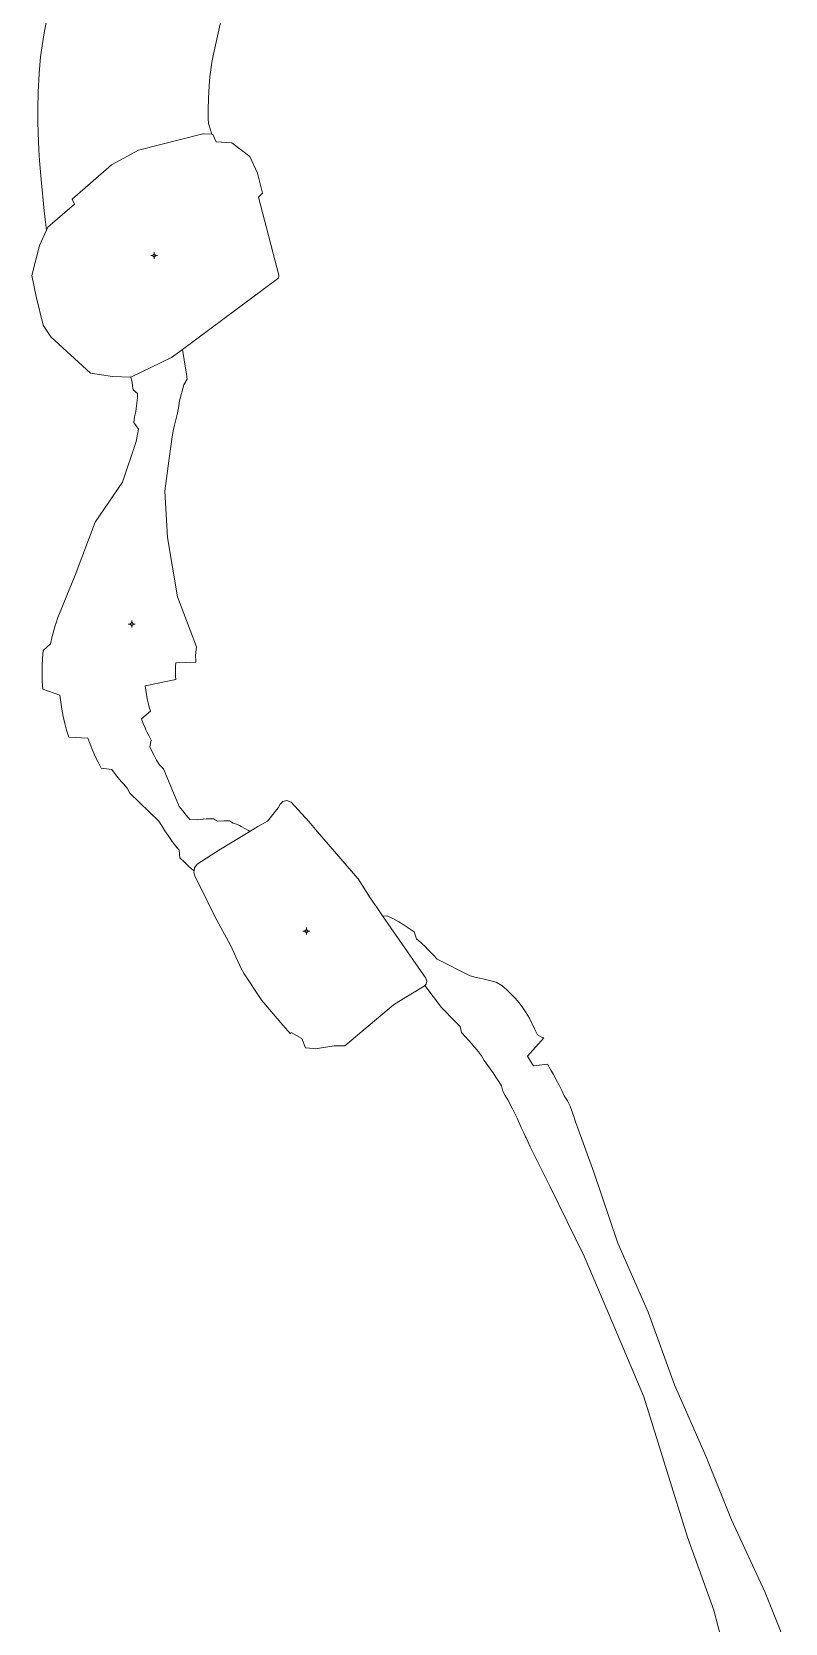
# Model space of a CAD drawing. Header units: metres. Extents: x 544975 to 548996, y 1840763 to 1844365.
# Drawn here: x 545491 to 545761, y 1843225 to 1843795 of the extents above; entities that cross this region are included whole.
import ezdxf

# ---------------------------------------------------------------- set-up
doc = ezdxf.new("R2010")
doc.units = ezdxf.units.M
doc.header["$MEASUREMENT"] = 0
doc.layers.add('Level 11', color=7, linetype='Continuous', lineweight=0)
doc.layers.add('Level 30', color=7, linetype='Continuous', lineweight=0)

# ---------------------------------------------------------------- blocks, each defined once
blk = doc.blocks.new('CENTRD_12')
at = {"layer": 'Level 11', "linetype": 'Continuous', "lineweight": 0}
h = blk.add_hatch(color=7, dxfattribs=at)
edge = h.paths.add_edge_path()
edge.add_arc((0, 0), 1.5, 0, 360)
at = {"layer": 'Level 11', "color": 7, "linetype": 'Continuous', "lineweight": 0}
for p, q in [((-6.3, 0), (-12.5, 0)), ((0, 6.2), (-6.3, 0)), ((-6.3, 0), (0, -6.3)), ((0, 12.5), (0, 6.2)), ((6.2, 0), (0, 6.2)), ((0, -6.3), (6.2, 0)), ((12.5, 0), (6.2, 0)), ((0, -6.3), (0, -12.5))]:
    blk.add_line(p, q, dxfattribs=at)
blk = doc.blocks.new('CENTRD_6')
at = {"layer": 'Level 11', "linetype": 'Continuous', "lineweight": 0}
h = blk.add_hatch(color=7, dxfattribs=at)
edge = h.paths.add_edge_path()
edge.add_arc((0, 0), 1.5, 0, 360)
at = {"layer": 'Level 11', "color": 7, "linetype": 'Continuous', "lineweight": 0}
for p, q in [((-6.25, 0), (-12.5, 0)), ((0, 6.25), (-6.25, 0)), ((-6.25, 0), (0, -6.25)), ((0, 12.5), (0, 6.25)), ((6.25, 0), (0, 6.25)), ((0, -6.25), (6.25, 0)), ((12.5, 0), (6.25, 0)), ((0, -6.25), (0, -12.5))]:
    blk.add_line(p, q, dxfattribs=at)
blk = doc.blocks.new('CENTRD_7')
at = {"layer": 'Level 11', "linetype": 'Continuous', "lineweight": 0}
h = blk.add_hatch(color=7, dxfattribs=at)
edge = h.paths.add_edge_path()
edge.add_arc((0, 0), 1.5, 0, 360)
at = {"layer": 'Level 11', "color": 7, "linetype": 'Continuous', "lineweight": 0}
for p, q in [((-6.25, 0), (-12.5, 0)), ((0, 6.25), (-6.25, 0)), ((-6.25, 0), (0, -6.25)), ((0, 12.5), (0, 6.25)), ((6.25, 0), (0, 6.25)), ((0, -6.25), (6.25, 0)), ((12.5, 0), (6.25, 0)), ((0, -6.25), (0, -12.5))]:
    blk.add_line(p, q, dxfattribs=at)
blk = doc.blocks.new('CENTRD_8')
at = {"layer": 'Level 11', "linetype": 'Continuous', "lineweight": 0}
h = blk.add_hatch(color=7, dxfattribs=at)
edge = h.paths.add_edge_path()
edge.add_arc((0, 0), 1.5, 0, 360)
at = {"layer": 'Level 11', "color": 7, "linetype": 'Continuous', "lineweight": 0}
for p, q in [((-6.3, 0), (-12.5, 0)), ((0, 6.2), (-6.3, 0)), ((-6.3, 0), (0, -6.3)), ((0, 12.5), (0, 6.2)), ((6.2, 0), (0, 6.2)), ((0, -6.3), (6.2, 0)), ((12.5, 0), (6.2, 0)), ((0, -6.3), (0, -12.5))]:
    blk.add_line(p, q, dxfattribs=at)
blk = doc.blocks.new('5.DuongDay35Kv_RTH')
at = {"layer": 'Level 30', "color": 5}
blk.add_line((45554.1331, 843762.4174), (45555.3383, 843758.5228), dxfattribs=at)
at = {"layer": 'Level 30', "color": 5, "flags": 128}
for points in [[(45554.1331, 843762.4174), (45554.0916, 843764.0115), (45554.066, 843767.4572), (45554.1379, 843771.3718), (45554.3789, 843775.8524), (45554.6834, 843779.0902), (45555.4156, 843784.2064), (45555.9807, 843787.2005), (45560.857, 843809.3386)], [(45496.1695, 843724.1897), (45495.806, 843727.0767), (45495.3326, 843731.084), (45494.1874, 843742.3616), (45493.6536, 843749.187), (45493.416, 843753.0049), (45493.2649, 843755.968), (45493.1362, 843759.2011), (45493.0375, 843762.9901), (45493.0018, 843767.7906), (45493.108, 843773.5726), (45493.4726, 843780.3524), (45494.0299, 843786.2784), (45495.1635, 843794.1985), (45496.132, 843799.3305)], [(45544.824, 843681.4028), (45546.0166, 843674.0737), (45546.1652, 843673.3999), (45546.5838, 843670.7651), (45545.3357, 843668.821), (45543.7821, 843663.0031), (45543.4441, 843660.5601), (45542.945, 843658.1496), (45542.4614, 843656.2077), (45541.9778, 843654.2658), (45541.4941, 843652.3239), (45541.0814, 843649.3536), (45540.8206, 843647.4772), (45539.9939, 843641.5287), (45538.4937, 843630.7336), (45539.5403, 843614.0231), (45543.0967, 843592.8355), (45549.897, 843574.861), (45549.6775, 843572.8631), (45549.5629, 843571.8197), (45549.5653, 843571.3531), (45549.5952, 843570.3818), (45549.6584, 843569.4187), (45542.5039, 843569.1422), (45542.4139, 843567.9687), (45542.3631, 843566.7927), (45542.3508, 843565.8901), (45542.3516, 843565.6158), (45542.3792, 843564.4391), (45542.4461, 843563.264), (45531.4971, 843560.9062), (45531.6877, 843559.3703), (45531.9294, 843557.8417), (45532.222, 843556.322), (45532.2255, 843556.3052), (45532.565, 843554.8129), (45532.9581, 843553.316), (45533.4009, 843551.8331), (45530.214, 843549.0637), (45530.8, 843547.4917), (45531.4381, 843545.9401), (45531.7566, 843545.2168), (45532.1276, 843544.4107), (45532.8676, 843542.905), (45533.6575, 843541.4249), (45533.1155, 843539.144), (45533.8625, 843537.5656), (45534.6654, 843536.0076), (45535.0877, 843535.2367), (45535.5904, 843534.3665), (45536.5958, 843532.6261), (45538.0071, 843531.1775), (45543.7005, 843517.6594), (45544.9657, 843516.1058), (45546.2309, 843514.5522), (45546.8635, 843513.7755), (45547.4571, 843513.066), (45550.2007, 843512.8952), (45553.378, 843513.2734), (45555.9169, 843513.3088), (45557.3923, 843512.4825), (45559.6743, 843512.5443), (45561.7534, 843512.5418), (45563.0538, 843511.7535), (45564.5399, 843511.2275), (45565.2336, 843510.9204), (45565.9006, 843510.5864), (45567.1985, 843509.8867), (45568.4647, 843509.1559), (45569.0112, 843508.8165)], [(45526.3361, 843671.4667), (45526.484, 843670.9727), (45526.5568, 843670.6882), (45526.7847, 843669.6544), (45526.9969, 843668.319), (45527.1895, 843666.9764), (45528.6929, 843665.6066), (45528.701, 843664.1478), (45528.653, 843663.1787), (45528.4238, 843661.2308), (45528.1378, 843659.2039), (45527.7305, 843657.2889), (45527.3838, 843655.3179), (45529.0983, 843652.9096), (45528.7516, 843650.9386), (45528.2227, 843648.4461), (45523.3525, 843633.9464), (45513.6325, 843619.5205), (45506.363, 843600.6301), (45500.1697, 843585.4127), (45499.5589, 843583.4978), (45499.2399, 843582.4978), (45498.8911, 843581.2651), (45498.2239, 843578.6631), (45497.6428, 843576.0338), (45494.9236, 843573.5878), (45494.7119, 843570.8261), (45494.5924, 843568.0588), (45494.5632, 843565.9345), (45494.5651, 843565.2891), (45494.6302, 843562.52), (45494.7876, 843559.7546), (45500.9463, 843557.6297), (45501.2631, 843555.0776), (45501.6648, 843552.5374), (45502.1509, 843550.012), (45502.1568, 843549.984), (45502.7209, 843547.5042), (45503.3742, 843545.0168), (45504.11, 843542.5525), (45510.9085, 843542.231), (45511.733, 843540.0194), (45512.6307, 843537.8365), (45513.0787, 843536.8189), (45513.6007, 843535.6847), (45514.6418, 843533.5665), (45515.753, 843531.4841), (45519.5555, 843531.0126), (45520.9171, 843529.2039), (45522.3345, 843527.4471), (45523.0635, 843526.5888), (45523.7285, 843525.8353), (45525.0587, 843524.3284), (45525.9829, 843522.5296), (45536.4441, 843512.4405), (45537.5145, 843510.7468), (45538.5848, 843509.0531), (45539.12, 843508.2063), (45539.7113, 843507.2968), (45540.9407, 843505.5059), (45542.2316, 843503.7539), (45543.6714, 843502.1237), (45543.9369, 843499.3435), (45545.5228, 843497.7726), (45547.1602, 843496.2555), (45548.8472, 843494.7938), (45549.0008, 843494.6695)], [(45616.5319, 843478.559), (45618.4722, 843478.4177), (45620.4262, 843477.4245), (45622.3461, 843476.3667), (45623.5855, 843475.6386), (45624.2296, 843475.2456), (45626.0747, 843474.0623), (45627.8794, 843472.8182), (45628.7087, 843470.2966), (45630.3103, 843468.874), (45631.8606, 843467.4014), (45632.6159, 843466.6469), (45633.3162, 843465.9305), (45634.7166, 843464.4976), (45636.1171, 843463.0647), (45647.9131, 843457.0283), (45650.1023, 843456.4647), (45651.4006, 843456.1969), (45652.4114, 843455.9381), (45654.8706, 843455.4069), (45657.2487, 843454.7333), (45659.2073, 843453.5921), (45660.927, 843452.1964), (45662.4907, 843450.6441), (45663.971, 843449.013), (45665.4138, 843447.3487), (45666.1627, 843446.4483), (45666.7933, 843445.6313), (45668.02, 843443.7917), (45669.1053, 843441.8492), (45670.0923, 843439.8459), (45671.0163, 843437.8132), (45672.0406, 843435.8701), (45673.9839, 843434.8093), (45674.3186, 843434.8017), (45668.3843, 843428.2211), (45669.5084, 843426.5016), (45670.6049, 843424.7644), (45675.5944, 843425.3549), (45676.6718, 843423.5204), (45677.7197, 843421.6689), (45678.417, 843420.3973), (45678.7379, 843419.8008), (45679.726, 843417.9168), (45680.6838, 843416.0171), (45681.6112, 843414.1024), (45682.801, 843412.3065), (45683.6687, 843410.3584), (45684.4524, 843408.3746), (45685.1508, 843406.3583), (45685.3203, 843405.8527), (45685.79, 843404.4256), (45686.4162, 843402.5227), (45692.1899, 843386.7476), (45700.8234, 843361.3408), (45711.6793, 843336.5099), (45721.1184, 843310.5282), (45732.4302, 843284.7335), (45741.5042, 843262.163), (45753.5674, 843236.1552), (45760.7325, 843218.2251)], [(45631.6961, 843453.6138), (45637.6526, 843445.7212), (45639.0569, 843444.2925), (45639.8584, 843443.4772), (45640.4166, 843442.9007), (45641.7005, 843441.5439), (45643.0156, 843440.2235), (45644.335, 843438.9083), (45644.7581, 843436.7353), (45646.0215, 843435.3927), (45647.2633, 843434.0301), (45648.4831, 843432.6478), (45649.1227, 843431.9048), (45649.6806, 843431.2461), (45650.8556, 843429.8255), (45652.0077, 843428.3862), (45652.8738, 843426.7285), (45653.9761, 843425.2573), (45655.0547, 843423.7687), (45656.0158, 843422.3987), (45656.1093, 843422.263), (45657.1397, 843420.7407), (45658.1457, 843419.202), (45659.1268, 843417.6475), (45659.5649, 843415.7676), (45660.491, 843414.1908), (45661.3917, 843412.5993), (45661.991, 843411.5064), (45662.2668, 843410.9937), (45663.1162, 843409.3743), (45663.9395, 843407.7415), (45664.7365, 843406.0957), (45665.4616, 843404.4166), (45666.2053, 843402.7469), (45666.9749, 843401.0875), (45667.7713, 843399.4363), (45667.9664, 843399.0213), (45668.5956, 843397.6569), (45669.4345, 843395.8378), (45676.5423, 843381.4502), (45688.7642, 843356.5937), (45699.3483, 843331.6558), (45710.1188, 843306.1982), (45718.4338, 843279.4022), (45725.8026, 843255.982), (45735.1543, 843229.7849), (45739.7822, 843211.9475)]]:
    blk.add_lwpolyline(points, dxfattribs=at)
at = {"layer": 'Level 30', "color": 5, "linetype": 'Continuous', "lineweight": 0, "flags": 128}
for points in [[(45496.1695, 843724.1897), (45496.648, 843725.2616), (45506.2199, 843733.471), (45505.3156, 843735.2661), (45519.4492, 843747.5734), (45529.1355, 843752.8395), (45552.1413, 843758.6858), (45552.3285, 843758.7334), (45555.3383, 843758.5228)], [(45544.824, 843681.4028), (45578.9455, 843706.7538), (45579.2429, 843707.1057), (45579.3787, 843707.5538), (45579.3787, 843708.0779), (45572.1116, 843735.9465), (45573.5673, 843737.4102), (45571.7841, 843744.5475), (45568.9471, 843750.6156), (45562.5921, 843755.4679), (45556.9628, 843755.8464), (45555.7499, 843758.494), (45555.3383, 843758.5228)], [(45496.1695, 843724.1897), (45493.6916, 843718.6388), (45490.8977, 843707.9542), (45492.3927, 843700.3741), (45494.9379, 843690.1916), (45497.6631, 843685.9699), (45511.8823, 843672.9095), (45519.7615, 843671.759), (45526.3361, 843671.4667)], [(45526.3361, 843671.4667), (45540.9481, 843678.5232), (45543.9557, 843680.7577), (45544.824, 843681.4028)], [(45569.0112, 843508.8165), (45571.8482, 843510.5354), (45575.3697, 843512.4291), (45579.0769, 843517.1932), (45579.8874, 843518.5987), (45580.7494, 843519.4819), (45582.1968, 843519.9148), (45583.7596, 843519.3059), (45590.0585, 843512.3552), (45592.56, 843509.4752), (45602.252, 843498.1054), (45607.7021, 843491.8846), (45607.7722, 843491.7887), (45612.1379, 843485.0415), (45614.5385, 843481.4406), (45616.5319, 843478.559)], [(45549.0008, 843494.6695), (45549.1901, 843495.7722), (45550.1058, 843497.0892), (45558.4269, 843502.4037), (45569.0112, 843508.8165)], [(45549.0008, 843494.6695), (45548.9254, 843494.2302), (45549.3274, 843492.7301), (45551.5869, 843488.3326), (45556.4909, 843478.2734), (45562.0684, 843468.08), (45565.9013, 843459.6748), (45566.9043, 843457.7321), (45573.3076, 843448.2418), (45580.8269, 843439.3622), (45583.5563, 843436.2555), (45583.7939, 843436.7078), (45587.6327, 843434.5699), (45588.9218, 843431.2728), (45591.8236, 843430.9937), (45592.3403, 843430.8573), (45599.166, 843431.9833), (45603.0662, 843432.003), (45620.4126, 843446.6768), (45624.8235, 843449.4522), (45631.4078, 843453.3223), (45631.6961, 843453.6138)], [(45631.6961, 843453.6138), (45632.1362, 843454.0589), (45632.4124, 843455.1306), (45632.0476, 843456.2163), (45628.4345, 843461.3525), (45616.5319, 843478.559)]]:
    blk.add_lwpolyline(points, dxfattribs=at)
at = {"layer": 'Level 11', "color": 7, "linetype": 'Continuous', "lineweight": 0, "xscale": 0.1, "yscale": 0.1, "zscale": 0.1}
for name, p in [('CENTRD_7', (45534.718, 843715.1015)), ('CENTRD_8', (45526.7098, 843583.0915)), ('CENTRD_6', (45589.2502, 843473.0606))]:
    blk.add_blockref(name, p, dxfattribs=at)

msp = doc.modelspace()

# ---------------------------------------------------------------- linework, layer by layer
at = {"layer": 'Level 30', "color": 5}
msp.add_line((545554.1331, 1843762.4174), (545555.3383, 1843758.5228), dxfattribs=at)
at = {"layer": 'Level 30', "color": 5, "flags": 128}
for points in [[(545554.1331, 1843762.4174), (545554.0916, 1843764.0115), (545554.066, 1843767.4572), (545554.1379, 1843771.3718), (545554.3789, 1843775.8524), (545554.6834, 1843779.0902), (545555.4156, 1843784.2064), (545555.9807, 1843787.2005), (545560.857, 1843809.3386)], [(545496.1695, 1843724.1897), (545495.806, 1843727.0767), (545495.3326, 1843731.084), (545494.1874, 1843742.3616), (545493.6536, 1843749.187), (545493.416, 1843753.0049), (545493.2649, 1843755.968), (545493.1362, 1843759.2011), (545493.0375, 1843762.9901), (545493.0018, 1843767.7906), (545493.108, 1843773.5726), (545493.4726, 1843780.3524), (545494.0299, 1843786.2784), (545495.1635, 1843794.1985), (545496.132, 1843799.3305)], [(545544.824, 1843681.4028), (545546.0166, 1843674.0737), (545546.1652, 1843673.3999), (545546.5838, 1843670.7651), (545545.3357, 1843668.821), (545543.7821, 1843663.0031), (545543.4441, 1843660.5601), (545542.945, 1843658.1496), (545542.4614, 1843656.2077), (545541.9778, 1843654.2658), (545541.4941, 1843652.3239), (545541.0814, 1843649.3536), (545540.8206, 1843647.4772), (545539.9939, 1843641.5287), (545538.4937, 1843630.7336), (545539.5403, 1843614.0231), (545543.0967, 1843592.8355), (545549.897, 1843574.861), (545549.6775, 1843572.8631), (545549.5629, 1843571.8197), (545549.5653, 1843571.3531), (545549.5952, 1843570.3818), (545549.6584, 1843569.4187), (545542.5039, 1843569.1422), (545542.4139, 1843567.9687), (545542.3631, 1843566.7927), (545542.3508, 1843565.8901), (545542.3516, 1843565.6158), (545542.3792, 1843564.4391), (545542.4461, 1843563.264), (545531.4971, 1843560.9062), (545531.6877, 1843559.3703), (545531.9294, 1843557.8417), (545532.222, 1843556.322), (545532.2255, 1843556.3052), (545532.565, 1843554.8129), (545532.9581, 1843553.316), (545533.4009, 1843551.8331), (545530.214, 1843549.0637), (545530.8, 1843547.4917), (545531.4381, 1843545.9401), (545531.7566, 1843545.2168), (545532.1276, 1843544.4107), (545532.8676, 1843542.905), (545533.6575, 1843541.4249), (545533.1155, 1843539.144), (545533.8625, 1843537.5656), (545534.6654, 1843536.0076), (545535.0877, 1843535.2367), (545535.5904, 1843534.3665), (545536.5958, 1843532.6261), (545538.0071, 1843531.1775), (545543.7005, 1843517.6594), (545544.9657, 1843516.1058), (545546.2309, 1843514.5522), (545546.8635, 1843513.7755), (545547.4571, 1843513.066), (545550.2007, 1843512.8952), (545553.378, 1843513.2734), (545555.9169, 1843513.3088), (545557.3923, 1843512.4825), (545559.6743, 1843512.5443), (545561.7534, 1843512.5418), (545563.0538, 1843511.7535), (545564.5399, 1843511.2275), (545565.2336, 1843510.9204), (545565.9006, 1843510.5864), (545567.1985, 1843509.8867), (545568.4647, 1843509.1559), (545569.0112, 1843508.8165)], [(545526.3361, 1843671.4667), (545526.484, 1843670.9727), (545526.5568, 1843670.6882), (545526.7847, 1843669.6544), (545526.9969, 1843668.319), (545527.1895, 1843666.9764), (545528.6929, 1843665.6066), (545528.701, 1843664.1478), (545528.653, 1843663.1787), (545528.4238, 1843661.2308), (545528.1378, 1843659.2039), (545527.7305, 1843657.2889), (545527.3838, 1843655.3179), (545529.0983, 1843652.9096), (545528.7516, 1843650.9386), (545528.2227, 1843648.4461), (545523.3525, 1843633.9464), (545513.6325, 1843619.5205), (545506.363, 1843600.6301), (545500.1697, 1843585.4127), (545499.5589, 1843583.4978), (545499.2399, 1843582.4978), (545498.8911, 1843581.2651), (545498.2239, 1843578.6631), (545497.6428, 1843576.0338), (545494.9236, 1843573.5878), (545494.7119, 1843570.8261), (545494.5924, 1843568.0588), (545494.5632, 1843565.9345), (545494.5651, 1843565.2891), (545494.6302, 1843562.52), (545494.7876, 1843559.7546), (545500.9463, 1843557.6297), (545501.2631, 1843555.0776), (545501.6648, 1843552.5374), (545502.1509, 1843550.012), (545502.1568, 1843549.984), (545502.7209, 1843547.5042), (545503.3742, 1843545.0168), (545504.11, 1843542.5525), (545510.9085, 1843542.231), (545511.733, 1843540.0194), (545512.6307, 1843537.8365), (545513.0787, 1843536.8189), (545513.6007, 1843535.6847), (545514.6418, 1843533.5665), (545515.753, 1843531.4841), (545519.5555, 1843531.0126), (545520.9171, 1843529.2039), (545522.3345, 1843527.4471), (545523.0635, 1843526.5888), (545523.7285, 1843525.8353), (545525.0587, 1843524.3284), (545525.9829, 1843522.5296), (545536.4441, 1843512.4405), (545537.5145, 1843510.7468), (545538.5848, 1843509.0531), (545539.12, 1843508.2063), (545539.7113, 1843507.2968), (545540.9407, 1843505.5059), (545542.2316, 1843503.7539), (545543.6714, 1843502.1237), (545543.9369, 1843499.3435), (545545.5228, 1843497.7726), (545547.1602, 1843496.2555), (545548.8472, 1843494.7938), (545549.0008, 1843494.6695)], [(545616.5319, 1843478.559), (545618.4722, 1843478.4177), (545620.4262, 1843477.4245), (545622.3461, 1843476.3667), (545623.5855, 1843475.6386), (545624.2296, 1843475.2456), (545626.0747, 1843474.0623), (545627.8794, 1843472.8182), (545628.7087, 1843470.2966), (545630.3103, 1843468.874), (545631.8606, 1843467.4014), (545632.6159, 1843466.6469), (545633.3162, 1843465.9305), (545634.7166, 1843464.4976), (545636.1171, 1843463.0647), (545647.9131, 1843457.0283), (545650.1023, 1843456.4647), (545651.4006, 1843456.1969), (545652.4114, 1843455.9381), (545654.8706, 1843455.4069), (545657.2487, 1843454.7333), (545659.2073, 1843453.5921), (545660.927, 1843452.1964), (545662.4907, 1843450.6441), (545663.971, 1843449.013), (545665.4138, 1843447.3487), (545666.1627, 1843446.4483), (545666.7933, 1843445.6313), (545668.02, 1843443.7917), (545669.1053, 1843441.8492), (545670.0923, 1843439.8459), (545671.0163, 1843437.8132), (545672.0406, 1843435.8701), (545673.9839, 1843434.8093), (545674.3186, 1843434.8017), (545668.3843, 1843428.2211), (545669.5084, 1843426.5016), (545670.6049, 1843424.7644), (545675.5944, 1843425.3549), (545676.6718, 1843423.5204), (545677.7197, 1843421.6689), (545678.417, 1843420.3973), (545678.7379, 1843419.8008), (545679.726, 1843417.9168), (545680.6838, 1843416.0171), (545681.6112, 1843414.1024), (545682.801, 1843412.3065), (545683.6687, 1843410.3584), (545684.4524, 1843408.3746), (545685.1508, 1843406.3583), (545685.3203, 1843405.8527), (545685.79, 1843404.4256), (545686.4162, 1843402.5227), (545692.1899, 1843386.7476), (545700.8234, 1843361.3408), (545711.6793, 1843336.5099), (545721.1184, 1843310.5282), (545732.4302, 1843284.7335), (545741.5042, 1843262.163), (545753.5674, 1843236.1552), (545760.7325, 1843218.2251)], [(545631.6961, 1843453.6138), (545637.6526, 1843445.7212), (545639.0569, 1843444.2925), (545639.8584, 1843443.4772), (545640.4166, 1843442.9007), (545641.7005, 1843441.5439), (545643.0156, 1843440.2235), (545644.335, 1843438.9083), (545644.7581, 1843436.7353), (545646.0215, 1843435.3927), (545647.2633, 1843434.0301), (545648.4831, 1843432.6478), (545649.1227, 1843431.9048), (545649.6806, 1843431.2461), (545650.8556, 1843429.8255), (545652.0077, 1843428.3862), (545652.8738, 1843426.7285), (545653.9761, 1843425.2573), (545655.0547, 1843423.7687), (545656.0158, 1843422.3987), (545656.1093, 1843422.263), (545657.1397, 1843420.7407), (545658.1457, 1843419.202), (545659.1268, 1843417.6475), (545659.5649, 1843415.7676), (545660.491, 1843414.1908), (545661.3917, 1843412.5993), (545661.991, 1843411.5064), (545662.2668, 1843410.9937), (545663.1162, 1843409.3743), (545663.9395, 1843407.7415), (545664.7365, 1843406.0957), (545665.4616, 1843404.4166), (545666.2053, 1843402.7469), (545666.9749, 1843401.0875), (545667.7713, 1843399.4363), (545667.9664, 1843399.0213), (545668.5956, 1843397.6569), (545669.4345, 1843395.8378), (545676.5423, 1843381.4502), (545688.7642, 1843356.5937), (545699.3483, 1843331.6558), (545710.1188, 1843306.1982), (545718.4338, 1843279.4022), (545725.8026, 1843255.982), (545735.1543, 1843229.7849), (545739.7822, 1843211.9475)]]:
    msp.add_lwpolyline(points, dxfattribs=at)
at = {"layer": 'Level 30', "color": 5, "linetype": 'Continuous', "lineweight": 0, "flags": 128}
for points in [[(545496.1695, 1843724.1897), (545496.648, 1843725.2616), (545506.2199, 1843733.471), (545505.3156, 1843735.2661), (545519.4492, 1843747.5734), (545529.1355, 1843752.8395), (545552.1413, 1843758.6858), (545552.3285, 1843758.7334), (545555.3383, 1843758.5228)], [(545544.824, 1843681.4028), (545578.9455, 1843706.7538), (545579.2429, 1843707.1057), (545579.3787, 1843707.5538), (545579.3787, 1843708.0779), (545572.1116, 1843735.9465), (545573.5673, 1843737.4102), (545571.7841, 1843744.5475), (545568.9471, 1843750.6156), (545562.5921, 1843755.4679), (545556.9628, 1843755.8464), (545555.7499, 1843758.494), (545555.3383, 1843758.5228)], [(545496.1695, 1843724.1897), (545493.6916, 1843718.6388), (545490.8977, 1843707.9542), (545492.3927, 1843700.3741), (545494.9379, 1843690.1916), (545497.6631, 1843685.9699), (545511.8823, 1843672.9095), (545519.7615, 1843671.759), (545526.3361, 1843671.4667)], [(545526.3361, 1843671.4667), (545540.9481, 1843678.5232), (545543.9557, 1843680.7577), (545544.824, 1843681.4028)], [(545569.0112, 1843508.8165), (545571.8482, 1843510.5354), (545575.3697, 1843512.4291), (545579.0769, 1843517.1932), (545579.8874, 1843518.5987), (545580.7494, 1843519.4819), (545582.1968, 1843519.9148), (545583.7596, 1843519.3059), (545590.0585, 1843512.3552), (545592.56, 1843509.4752), (545602.252, 1843498.1054), (545607.7021, 1843491.8846), (545607.7722, 1843491.7887), (545612.1379, 1843485.0415), (545614.5385, 1843481.4406), (545616.5319, 1843478.559)], [(545549.0008, 1843494.6695), (545549.1901, 1843495.7722), (545550.1058, 1843497.0892), (545558.4269, 1843502.4037), (545569.0112, 1843508.8165)], [(545549.0008, 1843494.6695), (545548.9254, 1843494.2302), (545549.3274, 1843492.7301), (545551.5869, 1843488.3326), (545556.4909, 1843478.2734), (545562.0684, 1843468.08), (545565.9013, 1843459.6748), (545566.9043, 1843457.7321), (545573.3076, 1843448.2418), (545580.8269, 1843439.3622), (545583.5563, 1843436.2555), (545583.7939, 1843436.7078), (545587.6327, 1843434.5699), (545588.9218, 1843431.2728), (545591.8236, 1843430.9937), (545592.3403, 1843430.8573), (545599.166, 1843431.9833), (545603.0662, 1843432.003), (545620.4126, 1843446.6768), (545624.8235, 1843449.4522), (545631.4078, 1843453.3223), (545631.6961, 1843453.6138)], [(545631.6961, 1843453.6138), (545632.1362, 1843454.0589), (545632.4124, 1843455.1306), (545632.0476, 1843456.2163), (545628.4345, 1843461.3525), (545616.5319, 1843478.559)]]:
    msp.add_lwpolyline(points, dxfattribs=at)

# ---------------------------------------------------------------- block references
at = {"color": 7, "linetype": 'Continuous', "lineweight": 0}
msp.add_blockref('5.DuongDay35Kv_RTH', (500000, 1000000), dxfattribs=at)
at = {"layer": 'Level 11', "color": 7, "linetype": 'Continuous', "lineweight": 0, "xscale": 0.1, "yscale": 0.1, "zscale": 0.1}
for p in [(545534.718, 1843715.1015), (545526.7098, 1843583.0915), (545589.2502, 1843473.0606)]:
    msp.add_blockref('CENTRD_12', p, dxfattribs=at)

doc.saveas('drawing.dxf')
